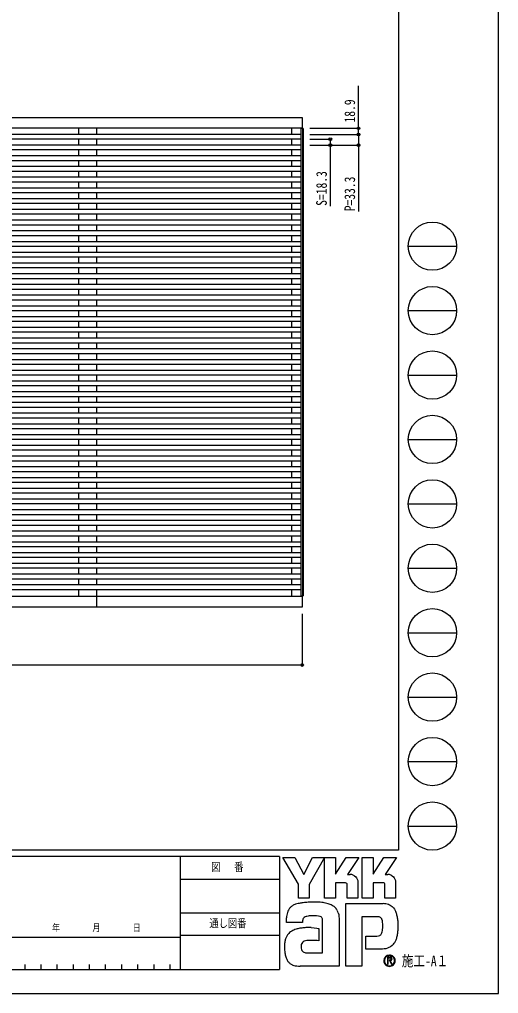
# Model space of a CAD drawing. Units: millimetres, scale not verified. Extents: x -4205 to 4205, y -2970 to 2970.
# Drawn here: x 2719 to 4205, y -2970 to 54 of the extents above; entities that cross this region are included whole.
import ezdxf
from ezdxf.enums import TextEntityAlignment as Align

# ---------------------------------------------------------------- set-up
doc = ezdxf.new("R2010")
doc.units = ezdxf.units.MM
doc.header["$LTSCALE"] = 16
for name, color, linetype in [('0-2_YKK_A1', 4, 'Continuous'), ('0-3_YKK_D', 6, 'Continuous'), ('0-4_YKK_ZWAK', 7, 'Continuous')]:
    doc.layers.add(name, color=color, linetype=linetype)
doc.styles.add('ＭＳ ゴシック', font='')
doc.styles.get('ＭＳ ゴシック').set_extended_font_data('MS Gothic')

msp = doc.modelspace()

# ---------------------------------------------------------------- linework, layer by layer
at = {"layer": '0-2_YKK_A1'}
for p, q in [((2903.26, -303.05), (2903.26, -284.15)), ((2958.26, -303.05), (2958.26, -284.15)), ((3563.76, -303.05), (3563.76, -284.15)), ((3598.96, -284.65), (3591.76, -284.65)), ((3593.76, -284.15), (3593.76, -284.65)), ((3596.76, -284.65), (3596.76, -1735.65)), ((3598.96, -284.65), (3598.96, -1735.65)), ((3591.76, -303.05), (1604.76, -303.05)), ((3591.76, -318.05), (1604.76, -318.05)), ((2903.26, -336.35), (2903.26, -318.05)), ((2958.26, -336.35), (2958.26, -318.05)), ((3563.76, -336.35), (3563.76, -318.05)), ((3591.76, -336.35), (1604.76, -336.35)), ((3591.76, -351.35), (1604.76, -351.35)), ((2903.26, -369.65), (2903.26, -351.35)), ((2958.26, -369.65), (2958.26, -351.35)), ((3563.76, -369.65), (3563.76, -351.35)), ((3591.76, -369.65), (1604.76, -369.65)), ((3591.76, -384.65), (1604.76, -384.65)), ((2903.26, -402.95), (2903.26, -384.65)), ((2958.26, -402.95), (2958.26, -384.65)), ((3563.76, -402.95), (3563.76, -384.65)), ((3591.76, -402.95), (1604.76, -402.95)), ((3591.76, -417.95), (1604.76, -417.95)), ((2903.26, -436.25), (2903.26, -417.95)), ((2958.26, -436.25), (2958.26, -417.95)), ((3563.76, -436.25), (3563.76, -417.95)), ((3591.76, -436.25), (1604.76, -436.25)), ((3591.76, -451.25), (1604.76, -451.25)), ((2903.26, -469.55), (2903.26, -451.25)), ((2958.26, -469.55), (2958.26, -451.25)), ((3563.76, -469.55), (3563.76, -451.25)), ((3591.76, -469.55), (1604.76, -469.55)), ((3591.76, -484.55), (1604.76, -484.55)), ((3591.76, -502.85), (1604.76, -502.85)), ((2903.26, -502.85), (2903.26, -484.55)), ((2958.26, -502.85), (2958.26, -484.55)), ((3563.76, -502.85), (3563.76, -484.55)), ((3591.76, -517.85), (1604.76, -517.85)), ((3591.76, -536.15), (1604.76, -536.15)), ((2903.26, -536.15), (2903.26, -517.85)), ((2958.26, -536.15), (2958.26, -517.85)), ((3563.76, -536.15), (3563.76, -517.85)), ((3591.76, -551.15), (1604.76, -551.15)), ((3591.76, -569.45), (1604.76, -569.45)), ((2903.26, -569.45), (2903.26, -551.15)), ((2958.26, -569.45), (2958.26, -551.15)), ((3563.76, -569.45), (3563.76, -551.15)), ((3591.76, -584.45), (1604.76, -584.45)), ((3591.76, -602.75), (1604.76, -602.75)), ((2903.26, -602.75), (2903.26, -584.45)), ((2958.26, -602.75), (2958.26, -584.45)), ((3563.76, -602.75), (3563.76, -584.45)), ((3591.76, -617.75), (1604.76, -617.75)), ((2903.26, -636.05), (2903.26, -617.75)), ((2958.26, -636.05), (2958.26, -617.75)), ((3563.76, -636.05), (3563.76, -617.75)), ((3591.76, -636.05), (1604.76, -636.05)), ((3591.76, -651.05), (1604.76, -651.05)), ((2903.26, -669.35), (2903.26, -651.05)), ((2958.26, -669.35), (2958.26, -651.05)), ((3563.76, -669.35), (3563.76, -651.05)), ((3591.76, -669.35), (1604.76, -669.35)), ((3591.76, -684.35), (1604.76, -684.35)), ((2903.26, -702.65), (2903.26, -684.35)), ((2958.26, -702.65), (2958.26, -684.35)), ((3563.76, -702.65), (3563.76, -684.35)), ((3591.76, -702.65), (1604.76, -702.65)), ((3591.76, -717.65), (1604.76, -717.65)), ((2903.26, -735.95), (2903.26, -717.65)), ((2958.26, -735.95), (2958.26, -717.65)), ((3563.76, -735.95), (3563.76, -717.65)), ((3591.76, -735.95), (1604.76, -735.95)), ((3591.76, -750.95), (1604.76, -750.95)), ((2903.26, -769.25), (2903.26, -750.95)), ((2958.26, -769.25), (2958.26, -750.95)), ((3563.76, -769.25), (3563.76, -750.95)), ((3591.76, -769.25), (1604.76, -769.25)), ((3591.76, -784.25), (1604.76, -784.25)), ((2903.26, -802.55), (2903.26, -784.25)), ((2958.26, -802.55), (2958.26, -784.25)), ((3563.76, -802.55), (3563.76, -784.25)), ((3591.76, -802.55), (1604.76, -802.55)), ((3591.76, -817.55), (1604.76, -817.55)), ((3591.76, -835.85), (1604.76, -835.85)), ((2903.26, -835.85), (2903.26, -817.55)), ((2958.26, -835.85), (2958.26, -817.55)), ((3563.76, -835.85), (3563.76, -817.55)), ((3591.76, -850.85), (1604.76, -850.85)), ((3591.76, -869.15), (1604.76, -869.15)), ((2903.26, -869.15), (2903.26, -850.85)), ((2958.26, -869.15), (2958.26, -850.85)), ((3563.76, -869.15), (3563.76, -850.85)), ((3591.76, -884.15), (1604.76, -884.15)), ((3591.76, -902.45), (1604.76, -902.45)), ((2903.26, -902.45), (2903.26, -884.15)), ((2958.26, -902.45), (2958.26, -884.15)), ((3563.76, -902.45), (3563.76, -884.15)), ((3591.76, -917.45), (1604.76, -917.45)), ((3591.76, -935.75), (1604.76, -935.75)), ((2903.26, -935.75), (2903.26, -917.45)), ((2958.26, -935.75), (2958.26, -917.45)), ((3563.76, -935.75), (3563.76, -917.45)), ((3591.76, -950.75), (1604.76, -950.75)), ((2903.26, -969.05), (2903.26, -950.75)), ((2958.26, -969.05), (2958.26, -950.75)), ((3563.76, -969.05), (3563.76, -950.75)), ((3591.76, -969.05), (1604.76, -969.05)), ((3591.76, -984.05), (1604.76, -984.05)), ((2903.26, -1002.35), (2903.26, -984.05)), ((2958.26, -1002.35), (2958.26, -984.05)), ((3563.76, -1002.35), (3563.76, -984.05)), ((3591.76, -1002.35), (1604.76, -1002.35)), ((3591.76, -1017.35), (1604.76, -1017.35)), ((2903.26, -1035.65), (2903.26, -1017.35)), ((2958.26, -1035.65), (2958.26, -1017.35)), ((3563.76, -1035.65), (3563.76, -1017.35)), ((3591.76, -1035.65), (1604.76, -1035.65)), ((3591.76, -1050.65), (1604.76, -1050.65)), ((2903.26, -1068.95), (2903.26, -1050.65)), ((2958.26, -1068.95), (2958.26, -1050.65)), ((3563.76, -1068.95), (3563.76, -1050.65)), ((3591.76, -1068.95), (1604.76, -1068.95)), ((3591.76, -1083.95), (1604.76, -1083.95)), ((2903.26, -1102.25), (2903.26, -1083.95)), ((2958.26, -1102.25), (2958.26, -1083.95)), ((3563.76, -1102.25), (3563.76, -1083.95)), ((3591.76, -1102.25), (1604.76, -1102.25)), ((3591.76, -1117.25), (1604.76, -1117.25)), ((2903.26, -1135.55), (2903.26, -1117.25)), ((2958.26, -1135.55), (2958.26, -1117.25)), ((3563.76, -1135.55), (3563.76, -1117.25)), ((3591.76, -1135.55), (1604.76, -1135.55)), ((3591.76, -1150.55), (1604.76, -1150.55)), ((3591.76, -1168.85), (1604.76, -1168.85)), ((2903.26, -1168.85), (2903.26, -1150.55)), ((2958.26, -1168.85), (2958.26, -1150.55)), ((3563.76, -1168.85), (3563.76, -1150.55)), ((3591.76, -1183.85), (1604.76, -1183.85)), ((3591.76, -1202.15), (1604.76, -1202.15)), ((2903.26, -1202.15), (2903.26, -1183.85)), ((2958.26, -1202.15), (2958.26, -1183.85)), ((3563.76, -1202.15), (3563.76, -1183.85)), ((3591.76, -1217.15), (1604.76, -1217.15)), ((3591.76, -1235.45), (1604.76, -1235.45)), ((2903.26, -1235.45), (2903.26, -1217.15)), ((2958.26, -1235.45), (2958.26, -1217.15)), ((3563.76, -1235.45), (3563.76, -1217.15)), ((3591.76, -1250.45), (1604.76, -1250.45)), ((3591.76, -1268.75), (1604.76, -1268.75)), ((2903.26, -1268.75), (2903.26, -1250.45)), ((2958.26, -1268.75), (2958.26, -1250.45)), ((3563.76, -1268.75), (3563.76, -1250.45)), ((3591.76, -1283.75), (1604.76, -1283.75)), ((2903.26, -1302.05), (2903.26, -1283.75)), ((2958.26, -1302.05), (2958.26, -1283.75)), ((3563.76, -1302.05), (3563.76, -1283.75)), ((3591.76, -1302.05), (1604.76, -1302.05)), ((3591.76, -1317.05), (1604.76, -1317.05)), ((2903.26, -1335.35), (2903.26, -1317.05)), ((2958.26, -1335.35), (2958.26, -1317.05)), ((3563.76, -1335.35), (3563.76, -1317.05)), ((3591.76, -1335.35), (1604.76, -1335.35)), ((3591.76, -1350.35), (1604.76, -1350.35)), ((2903.26, -1368.65), (2903.26, -1350.35)), ((2958.26, -1368.65), (2958.26, -1350.35)), ((3563.76, -1368.65), (3563.76, -1350.35)), ((3591.76, -1368.65), (1604.76, -1368.65)), ((3591.76, -1383.65), (1604.76, -1383.65)), ((2903.26, -1401.95), (2903.26, -1383.65)), ((2958.26, -1401.95), (2958.26, -1383.65)), ((3563.76, -1401.95), (3563.76, -1383.65)), ((3591.76, -1401.95), (1604.76, -1401.95)), ((3591.76, -1416.95), (1604.76, -1416.95)), ((2903.26, -1435.25), (2903.26, -1416.95)), ((2958.26, -1435.25), (2958.26, -1416.95)), ((3563.76, -1435.25), (3563.76, -1416.95)), ((3591.76, -1435.25), (1604.76, -1435.25)), ((3591.76, -1450.25), (1604.76, -1450.25)), ((2903.26, -1468.55), (2903.26, -1450.25)), ((2958.26, -1468.55), (2958.26, -1450.25)), ((3563.76, -1468.55), (3563.76, -1450.25)), ((3591.76, -1468.55), (1604.76, -1468.55)), ((3591.76, -1483.55), (1604.76, -1483.55)), ((3591.76, -1501.85), (1604.76, -1501.85)), ((2903.26, -1501.85), (2903.26, -1483.55)), ((2958.26, -1501.85), (2958.26, -1483.55)), ((3563.76, -1501.85), (3563.76, -1483.55)), ((3591.76, -1516.85), (1604.76, -1516.85)), ((3591.76, -1535.15), (1604.76, -1535.15)), ((2903.26, -1535.15), (2903.26, -1516.85)), ((2958.26, -1535.15), (2958.26, -1516.85)), ((3563.76, -1535.15), (3563.76, -1516.85)), ((3591.76, -1550.15), (1604.76, -1550.15)), ((3591.76, -1568.45), (1604.76, -1568.45)), ((2903.26, -1568.45), (2903.26, -1550.15)), ((2958.26, -1568.45), (2958.26, -1550.15)), ((3563.76, -1568.45), (3563.76, -1550.15)), ((3591.76, -1583.45), (1604.76, -1583.45)), ((3591.76, -1601.75), (1604.76, -1601.75)), ((2903.26, -1601.75), (2903.26, -1583.45)), ((2958.26, -1601.75), (2958.26, -1583.45)), ((3563.76, -1601.75), (3563.76, -1583.45)), ((3591.76, -1616.75), (1604.76, -1616.75)), ((2903.26, -1635.05), (2903.26, -1616.75)), ((2958.26, -1635.05), (2958.26, -1616.75)), ((3563.76, -1635.05), (3563.76, -1616.75)), ((3591.76, -1635.05), (1604.76, -1635.05)), ((3591.76, -1650.05), (1604.76, -1650.05)), ((2903.26, -1668.35), (2903.26, -1650.05)), ((2958.26, -1668.35), (2958.26, -1650.05)), ((3563.76, -1668.35), (3563.76, -1650.05)), ((3591.76, -1668.35), (1604.76, -1668.35)), ((3591.76, -1683.35), (1604.76, -1683.35)), ((2903.26, -1701.65), (2903.26, -1683.35)), ((2958.26, -1701.65), (2958.26, -1683.35)), ((3563.76, -1701.65), (3563.76, -1683.35)), ((3591.76, -1701.65), (1604.76, -1701.65)), ((3591.76, -1716.65), (1604.76, -1716.65)), ((2903.26, -1736.15), (2903.26, -1716.65)), ((2958.26, -1770.15), (2958.26, -1716.65)), ((3563.76, -1736.15), (3563.76, -1716.65)), ((3593.76, -1735.65), (3593.76, -1736.15))]:
    msp.add_line(p, q, dxfattribs=at)
for points in [[(1600.76, -250.15), (3595.76, -250.15), (3595.76, -284.15), (1600.76, -284.15)], [(1600.76, -1736.15), (3595.76, -1736.15), (3595.76, -1770.15), (1600.76, -1770.15)]]:
    msp.add_lwpolyline(points, close=True, dxfattribs=at)
msp.add_lwpolyline([(3591.76, -284.65), (3591.76, -1735.65), (3598.96, -1735.65)], dxfattribs=at)
at = {"layer": '0-3_YKK_D'}
for p, q in [((3619.52, -284.15), (3771.76, -284.15)), ((3619.52, -303.05), (3771.76, -303.05)), ((3619.52, -303.05), (3771.76, -303.05)), ((3619.52, -318.05), (3684.14, -318.05)), ((3619.52, -336.35), (3684.14, -336.35)), ((3619.52, -336.35), (3771.76, -336.35)), ((3595.76, -1791.15), (3595.76, -1951.15)), ((1600.76, -1950.15), (3595.76, -1950.15))]:
    msp.add_line(p, q, dxfattribs=at)
for points in [[(3770.76, -303.05), (3770.76, -284.15), (3770.76, -152.35)], [(3683.14, -318.05), (3683.14, -336.35), (3683.14, -525.75)], [(3770.76, -303.05), (3770.76, -336.35), (3770.76, -542.75)]]:
    msp.add_lwpolyline(points, dxfattribs=at)
for centre in [(3770.76, -284.15), (3770.76, -303.05), (3770.76, -303.05), (3683.14, -318.05), (3683.14, -336.35), (3770.76, -336.35), (3595.76, -1950.15)]:
    msp.add_circle(centre, 4.25, dxfattribs=at)
at = {"layer": '0-4_YKK_ZWAK'}
for p, q in [((3895.02, 2775), (3895.02, -2525)), ((3925.02, -650), (4075.02, -650)), ((3925.02, -850), (4075.02, -850)), ((3925.02, -1050), (4075.02, -1050)), ((3925.02, -1250), (4075.02, -1250)), ((3925.02, -1450), (4075.02, -1450)), ((3925.02, -1650), (4075.02, -1650)), ((3925.02, -1850), (4075.02, -1850)), ((3925.02, -2050), (4075.02, -2050)), ((3925.02, -2250), (4075.02, -2250)), ((3925.02, -2450), (4075.02, -2450)), ((3895.02, -2525), (-3904.98, -2525)), ((3217.52, -2545), (2185.02, -2545)), ((3217.52, -2545), (3217.52, -2895)), ((3525.02, -2545), (3217.52, -2545)), ((3525.02, -2545), (3525.02, -2895)), ((3217.52, -2615), (3525.02, -2615)), ((3217.52, -2720), (3525.02, -2720)), ((2185.02, -2795), (3217.52, -2795)), ((3525.02, -2790), (3217.52, -2790)), ((2185.02, -2895), (3217.52, -2895)), ((2735.02, -2880), (2735.02, -2895)), ((2785.02, -2880), (2785.02, -2895)), ((2835.02, -2880), (2835.02, -2895)), ((2885.02, -2880), (2885.02, -2895)), ((2935.02, -2880), (2935.02, -2895)), ((2985.02, -2880), (2985.02, -2895)), ((3035.02, -2880), (3035.02, -2895)), ((3085.02, -2880), (3085.02, -2895)), ((3135.02, -2880), (3135.02, -2895)), ((3185.02, -2880), (3185.02, -2895)), ((3217.52, -2895), (3525.02, -2895)), ((3866.67, -2883.98), (3866.67, -2883.98))]:
    msp.add_line(p, q, dxfattribs=at)
for points in [[(-4205, -2970), (4205, -2970), (4205, 2970), (-4205, 2970)], [(3536.02, -2548), (3572.83, -2548), (3600.47, -2600.1), (3628.04, -2548), (3664.88, -2548), (3617.67, -2631.99), (3617.67, -2674.13), (3584.1, -2674.13), (3584.1, -2630.86)]]:
    msp.add_lwpolyline(points, close=True, dxfattribs=at)
for points in [[(3730.55, -2626.61), (3698.77, -2626.61), (3698.77, -2674.1), (3664.91, -2674.1), (3664.91, -2548), (3698.77, -2548), (3698.77, -2599.58), (3732.07, -2548), (3771.84, -2548), (3736.16, -2600.21), (3737.42, -2600.21), (3738.82, -2600.21), (3740.25, -2600.21), (3741.63, -2600.21), (3742.87, -2600.21), (3743.86, -2600.21), (3744.52, -2600.21), (3744.77, -2600.21)], [(3847.51, -2626.61), (3815.77, -2626.61), (3815.77, -2674.13), (3781.9, -2674.13), (3781.9, -2548), (3815.77, -2548), (3815.77, -2599.58), (3849.03, -2548), (3888.8, -2548), (3853.12, -2600.21), (3854.4, -2600.21), (3855.8, -2600.21), (3857.24, -2600.21), (3858.61, -2600.21), (3859.84, -2600.21), (3860.83, -2600.21), (3861.49, -2600.21), (3861.73, -2600.21)], [(3754.51, -2602.21), (3758.55, -2604.52), (3761.97, -2607.53), (3764.73, -2611.12), (3766.76, -2615.15), (3768.01, -2619.5), (3768.44, -2624.04), (3768.44, -2674.22), (3735.41, -2674.22), (3735.41, -2631.41)], [(3871.48, -2602.21), (3875.54, -2604.52), (3878.97, -2607.53), (3881.74, -2611.12), (3883.78, -2615.15), (3885.05, -2619.5), (3885.48, -2624.04), (3885.48, -2674.13), (3852.37, -2674.13), (3852.37, -2631.41)], [(3828.87, -2731.51), (3781.19, -2731.51), (3781.19, -2885), (3731.23, -2885), (3731.23, -2690.79), (3847.35, -2690.79)], [(3707.71, -2719.17), (3709.13, -2724.9), (3709.93, -2731.04), (3710.18, -2737.59), (3710.18, -2885), (3589.55, -2885)], [(3878.71, -2704.51), (3881.97, -2708.62), (3884.41, -2712.61), (3886.12, -2716.22)], [(3604.8, -2732.31), (3602.47, -2733.62), (3600.66, -2735.22), (3599.29, -2737.08), (3598.29, -2739.2), (3597.61, -2741.53), (3597.16, -2744.07), (3596.89, -2746.79), (3596.73, -2749.67), (3546.74, -2749.79), (3546.89, -2742.95), (3547.17, -2735.27)], [(3623.95, -2765.53), (3633.41, -2766.15), (3640.84, -2766.99), (3645.71, -2767.77), (3647.45, -2768.23), (3647.45, -2806.47), (3641.92, -2805.89), (3635.86, -2805.56), (3629.65, -2805.43), (3623.69, -2805.45), (3618.37, -2805.56), (3614.08, -2805.71), (3611.23, -2805.84), (3610.19, -2805.89), (3605.86, -2806.68), (3602.13, -2807.92), (3599, -2809.61), (3596.47, -2811.77), (3594.53, -2814.4), (3593.18, -2817.5), (3592.44, -2821.1), (3592.29, -2825.19), (3592.76, -2829.69), (3593.72, -2833.41), (3595.09, -2836.42), (3596.83, -2838.79), (3598.86, -2840.59), (3601.13, -2841.91), (3603.59, -2842.79), (3606.16, -2843.32), (3659.26, -2843.32), (3659.26, -2745.07), (3659.28, -2743.13), (3659.18, -2741.22), (3658.93, -2739.39), (3658.5, -2737.65), (3657.86, -2736.02), (3656.99, -2734.55), (3655.84, -2733.24), (3654.39, -2732.12)], [(3654.39, -2732.12), (3651.27, -2730.9), (3646.29, -2729.87), (3639.94, -2729.1), (3632.71, -2728.69), (3625.08, -2728.73), (3617.56, -2729.28)], [(3845.83, -2761), (3845.76, -2754.63), (3845.46, -2748.9), (3844.74, -2743.86), (3843.44, -2739.59)], [(3874.56, -2820.97), (3869.95, -2824.56), (3865.14, -2827.38), (3860.18, -2829.48), (3855.1, -2830.92), (3849.93, -2831.74), (3844.72, -2832.01), (3793.36, -2832.01), (3793.36, -2791.66), (3822.32, -2791.66), (3827.66, -2791.59), (3832.36, -2791.13), (3836.39, -2789.95)], [(3874.61, -2862.6), (3874.58, -2862.01), (3874.51, -2861.45), (3874.39, -2860.9), (3874.22, -2860.39), (3874, -2859.9), (3873.74, -2859.44), (3873.43, -2859.01), (3873.08, -2858.61), (3872.62, -2858.2), (3872.1, -2857.85), (3871.54, -2857.54), (3870.93, -2857.29), (3870.28, -2857.1), (3869.58, -2856.96), (3868.85, -2856.87), (3868.08, -2856.84), (3860.5, -2856.84), (3860.5, -2879.14), (3862.79, -2879.14), (3862.79, -2859.12), (3868.08, -2859.12), (3868.62, -2859.14), (3869.14, -2859.19), (3869.62, -2859.28), (3870.06, -2859.4), (3870.47, -2859.56), (3870.84, -2859.75), (3871.17, -2859.97), (3871.47, -2860.22)], [(3872.36, -2862.6), (3872.22, -2863.67), (3871.84, -2864.51), (3871.26, -2865.16), (3870.55, -2865.62), (3869.74, -2865.94), (3868.9, -2866.14), (3868.08, -2866.24), (3867.33, -2866.27), (3865.34, -2866.27), (3866.35, -2867.97), (3872.89, -2879.22), (3875.51, -2879.22), (3869.2, -2868.39), (3869.79, -2868.27), (3870.36, -2868.12), (3870.89, -2867.94), (3871.4, -2867.73), (3871.87, -2867.49), (3872.31, -2867.22), (3872.71, -2866.91), (3873.08, -2866.58)]]:
    msp.add_lwpolyline(points, dxfattribs=at)
for centre in [(4000.02, -650), (4000.02, -850), (4000.02, -1050), (4000.02, -1250), (4000.02, -1450), (4000.02, -1650), (4000.02, -1850), (4000.02, -2050), (4000.02, -2250), (4000.02, -2450)]:
    msp.add_circle(centre, 75, dxfattribs=at)
for centre, radius, start, end in [((3744.82, -2625.19), 24.98, 78.26798, 90.11215), ((3861.78, -2625.23), 25.02, 78.27851, 90.10826), ((3730.72, -2631.29), 4.69, 358.57817, 92.1683), ((3745.17, -2623.37), 23.12, 66.19963, 78.22058), ((3847.71, -2631.27), 4.67, 358.29941, 92.43455), ((3862.12, -2623.48), 23.23, 66.2483, 78.23226), ((3597.29, -2762.69), 73.25, 100.93159, 107.35499), ((3622.05, -2882.82), 195.9, 97.86054, 101.37938), ((3633.68, -2963.58), 277.49, 94.90201, 97.9576), ((3634.47, -2970.05), 284, 91.6169, 94.94971), ((3633.37, -2924.06), 238, 87.51794, 91.66439), ((3636.46, -2857.78), 171.65, 81.92631, 87.59083), ((3645.59, -2795.23), 108.44, 73.67137, 82.05943), ((3845.45, -2744.21), 53.45, 78.73198, 87.96551), ((3607.04, -2735.87), 59.68, 163.48385, 171.57982), ((3591.61, -2731.29), 43.58, 152.2125, 163.4865), ((3584.94, -2727.84), 36.07, 138.03852, 152.12015), ((3584.93, -2728.01), 36.18, 122.60463, 137.83438), ((3589.72, -2735.75), 45.28, 108.37421, 122.42809), ((3659.13, -2749.92), 61.15, 60.60528, 73.9085), ((3664.67, -2738.86), 48.8, 52.17347, 59.90542), ((3669.63, -2732.45), 40.69, 43.55042, 52.14561), ((3672.36, -2729.81), 36.9, 34.48659, 43.50182), ((3672.38, -2729.75), 36.85, 25.58915, 34.43128), ((3669.1, -2731.29), 40.47, 17.43089, 25.54591), ((3847.02, -2736.2), 45.29, 69.03034, 78.69541), ((3848.48, -2732.3), 41.13, 59.39484, 68.9885), ((3849.16, -2731.11), 39.76, 50.3012, 59.3616), ((3848.91, -2731.39), 40.13, 42.05209, 50.28551), ((3829.09, -2742.81), 62.92, 14.76267, 25.00486), ((3637.8, -2740.46), 90.78, 171.55622, 176.72493), ((3617.99, -2763.63), 33.98, 102.4979, 112.84632), ((3624.57, -2791.99), 63.1, 96.37207, 102.75341), ((3829.14, -2756.01), 24.5, 77.94572, 90.63794), ((3831.27, -2746.02), 14.29, 60.20991, 77.92418), ((3832.65, -2743.42), 11.35, 39.8078, 59.75378), ((3830.71, -2744.9), 13.79, 22.65544, 39.38165), ((3790.5, -2753.33), 102.92, 7.9139, 14.95041), ((3751.96, -2758.93), 141.87, 2.54376, 8.01251), ((3583.47, -2811.63), 40.76, 130.60221, 141.94427), ((3585.88, -2814.51), 44.52, 120.60724, 130.53081), ((3590.62, -2822.57), 53.87, 112.58838, 120.58162), ((3596.99, -2837.9), 70.47, 106.61303, 112.59024), ((3607.02, -2871.61), 105.64, 99.87193, 106.59825), ((3612.64, -2903.27), 137.79, 94.78469, 99.91711), ((3615.38, -2934.77), 169.41, 90.80099, 94.81812), ((3615.8, -2958.23), 192.87, 87.57779, 90.82714), ((3820.05, -2773.14), 24.83, 334.00676, 347.34989), ((3792.5, -2766.76), 53.11, 347.14308, 355.40008), ((3732.2, -2761.58), 113.62, 355.2339, 0.29193), ((3769.15, -2764.79), 124.42, 347.15166, 352.97565), ((3736.17, -2760.5), 157.68, 352.8937, 357.82206), ((3729.86, -2760.1), 163.99, 357.76419, 2.60674), ((3608.98, -2820.7), 68, 164.97537, 174.56739), ((3592.46, -2816.29), 50.9, 153.89178, 164.94341), ((3584.93, -2812.67), 42.55, 142.04688, 153.80771), ((3831.72, -2779.43), 11.51, 293.91672, 314.09376), ((3830.15, -2778.04), 13.6, 314.78099, 333.92928), ((3835.41, -2778.29), 57.97, 318.67367, 325.29112), ((3850.36, -2789.43), 39.35, 326.23251, 339.61931), ((3813.41, -2775.12), 78.97, 339.22498, 347.31457), ((3638.13, -2823.49), 97.29, 174.55588, 182.47272), ((3692.5, -2822.63), 151.65, 181.90948, 187.89042), ((3841.23, -2783.39), 50.24, 311.57033, 318.66243), ((3628.69, -2831.61), 87.22, 187.80471, 196.36971), ((3595, -2841.56), 52.09, 196.3102, 208.20993), ((3580.34, -2849.36), 35.47, 208.29777, 223.35561), ((3866.7, -2868.19), 17.64, 90.09157, 179.92363), ((3866.59, -2868.21), 17.53, 179.86065, 225.14399), ((3866.59, -2868.13), 15.69, 134.8007, 180.12175), ((3866.53, -2868.23), 15.62, 179.75513, 225.29722), ((3866.64, -2868.04), 15.66, 89.86602, 135.149), ((3866.7, -2868.16), 17.61, 44.93442, 90.08536), ((3866.71, -2868.16), 15.78, 45.03108, 90.11509), ((3866.65, -2868.14), 15.84, 270.09072, 359.90926), ((3869.01, -2862.5), 3.35, 358.3894, 42.86139), ((3869.07, -2862.76), 5.53, 316.37674, 1.6565), ((3866.72, -2868.17), 15.77, 0.00643, 45.07115), ((3866.84, -2868.1), 17.47, 359.78949, 45.13288), ((3866.8, -2868.24), 17.51, 314.92572, 0.23508), ((3577.03, -2852.28), 31.07, 223.64205, 239.63663), ((3579.77, -2847.28), 36.77, 239.8785, 253.65355), ((3584.8, -2830.01), 54.75, 253.69102, 263.74909), ((3589.06, -2792.1), 92.9, 263.68487, 270.30455), ((3866.68, -2868.21), 17.59, 224.94536, 269.98445), ((3866.64, -2868.37), 15.61, 224.62822, 270.10973), ((3866.68, -2868.12), 17.68, 269.98802, 314.93777)]:
    msp.add_arc(centre, radius, start, end, dxfattribs=at)

# ---------------------------------------------------------------- texts
at = {"layer": '0-3_YKK_D', "style": 'ＭＳ ゴシック', "width": 0.8}
for s, p in [('18.9', (3769.76, -266.15)), ('S=18.3', (3682.14, -524.75)), ('P=33.3', (3769.76, -541.75))]:
    msp.add_text(s, height=32.99, rotation=90, dxfattribs=at).set_placement(p, align=Align.BOTTOM_LEFT)
at = {"layer": '0-4_YKK_ZWAK', "style": 'ＭＳ ゴシック', "width": 0.8}
for s, height, p in [('図\u3000 番', 25.66, (3313.4, -2597.5)), ('年        月        日', 21.99, (2819.91, -2783.21)), ('通し図番', 25.66, (3307.8, -2772.5)), ('施工-A１', 32.99, (3905.02, -2895))]:
    msp.add_text(s, height=height, dxfattribs=at).set_placement(p, align=Align.BOTTOM_LEFT)

doc.saveas('drawing.dxf')
